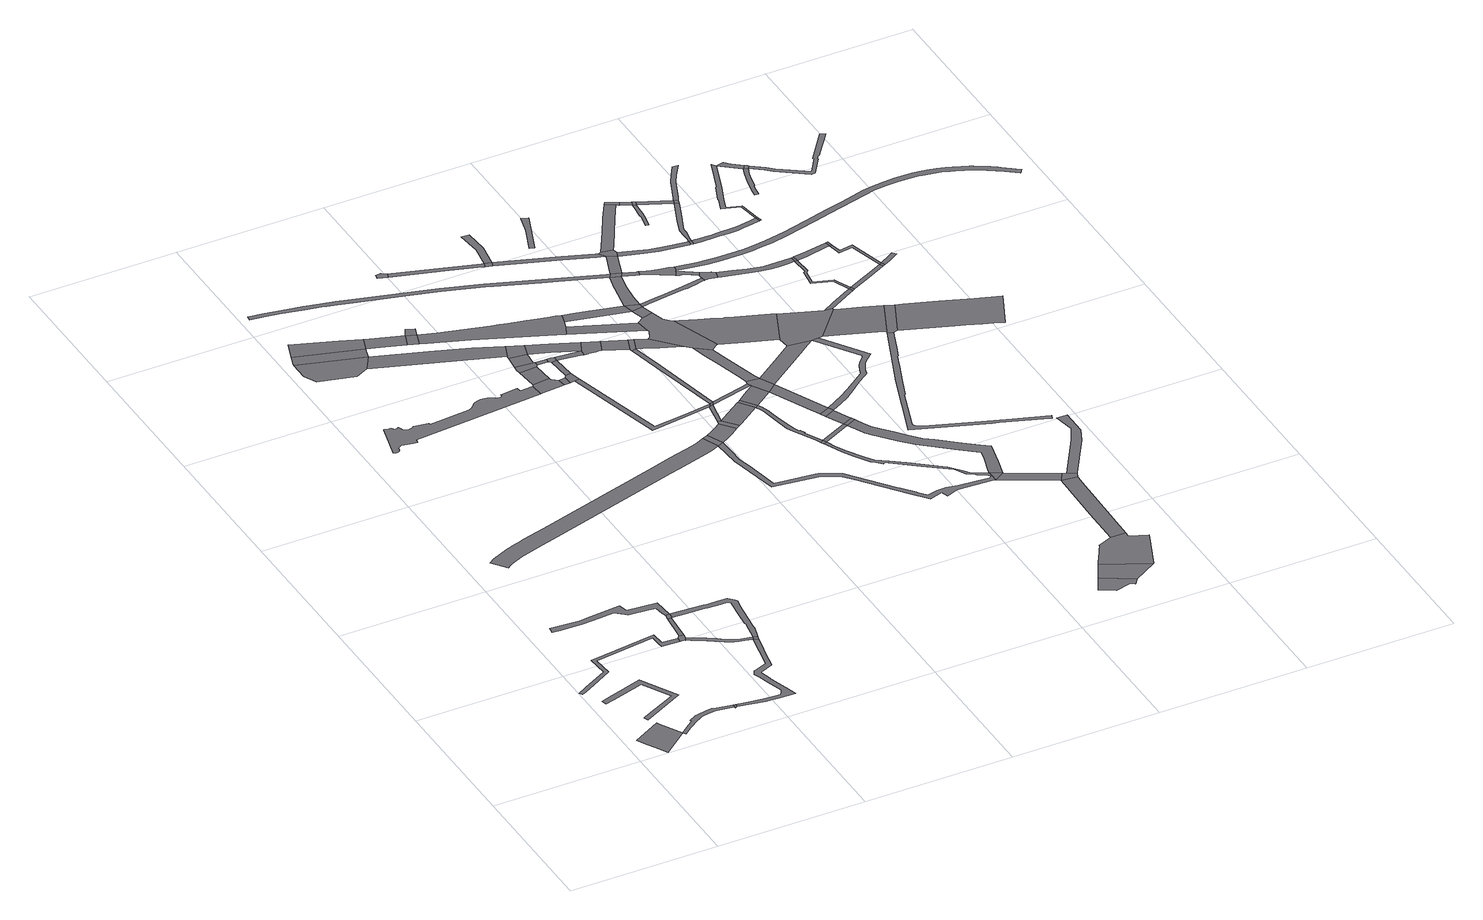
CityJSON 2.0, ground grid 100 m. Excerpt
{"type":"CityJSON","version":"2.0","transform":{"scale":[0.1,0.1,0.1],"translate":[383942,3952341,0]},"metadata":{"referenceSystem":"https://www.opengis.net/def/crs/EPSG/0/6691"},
"CityObjects":{
"road1":{"type":"Road","attributes":{"name":"都道25号","class":"1040","function":"3","usage":"2","RoadStructureAttribute.sectionType":"1"},"geometry":[{"type":"MultiSurface","lod":"1","boundaries":[[[0,1,2,3,4,5,6]]]}]},
"road2":{"type":"Road","attributes":{"class":"1040","RoadStructureAttribute.sectionType":"1"},"geometry":[{"type":"MultiSurface","lod":"1","boundaries":[[[7,8,9,10,11,12,13,14,15,16,17]]]}]},
"road3":{"type":"Road","attributes":{"class":"1040","RoadStructureAttribute.sectionType":"1"},"geometry":[{"type":"MultiSurface","lod":"1","boundaries":[[[18,19,20,21,22,23,24,25,5,26,27,28,29,30,31,32,33,34,35,36,37,38,39,40]]]}]},
"road4":{"type":"Road","attributes":{"class":"1040","RoadStructureAttribute.sectionType":"1"},"geometry":[{"type":"MultiSurface","lod":"1","boundaries":[[[41,42,43,44,45,46,47,48,49,50,51,52,53,54,55,56]]]}]},
"road5":{"type":"Road","attributes":{"class":"1040","RoadStructureAttribute.sectionType":"4"},"geometry":[{"type":"MultiSurface","lod":"1","boundaries":[[[39,38,57,58,59]]]}]},
"road6":{"type":"Road","attributes":{"class":"1040","RoadStructureAttribute.sectionType":"1"},"geometry":[{"type":"MultiSurface","lod":"1","boundaries":[[[60,61,62,63,64,65,66,67,68,69,70,71,72,73,74,75,76,77,78,79,80,81,82]]]}]},
"road7":{"type":"Road","attributes":{"class":"1040","RoadStructureAttribute.sectionType":"4"},"geometry":[{"type":"MultiSurface","lod":"1","boundaries":[[[83,55,54,84,85,86]]]}]},
"road8":{"type":"Road","attributes":{"class":"1040","RoadStructureAttribute.sectionType":"1"},"geometry":[{"type":"MultiSurface","lod":"1","boundaries":[[[87,88,89,90,91,92,93,94,95,96,97,98,99,59,58,100,101,102,103,104,105,106,107,108,109,110,111,112,113,114,115,116,117,118]]]}]},
"road9":{"type":"Road","attributes":{"class":"1040","RoadStructureAttribute.sectionType":"1"},"geometry":[{"type":"MultiSurface","lod":"1","boundaries":[[[119,83,86,120,121]]]}]},
"road10":{"type":"Road","attributes":{"class":"1040","RoadStructureAttribute.sectionType":"4"},"geometry":[{"type":"MultiSurface","lod":"1","boundaries":[[[79,78,119,121,122,123]]]}]},
"road11":{"type":"Road","attributes":{"class":"1040","RoadStructureAttribute.sectionType":"1"},"geometry":[{"type":"MultiSurface","lod":"1","boundaries":[[[85,84,124,125,126,127,128,129,130,131,132,133,134,87,135,136,137,138,139,140,141,142,143,144,145,146]]]}]},
"road12":{"type":"Road","attributes":{"class":"1040","RoadStructureAttribute.sectionType":"1"},"geometry":[{"type":"MultiSurface","lod":"1","boundaries":[[[79,123,147,148,149,150,151,152,153,154,155,156,157,158,159,160,161,162,163,164,165,166,167]]]}]},
"road13":{"type":"Road","attributes":{"class":"1040","RoadStructureAttribute.sectionType":"4"},"geometry":[{"type":"MultiSurface","lod":"1","boundaries":[[[135,87,118,168,158,157]]]}]},
"road14":{"type":"Road","attributes":{"name":"都道8号","class":"1040","function":"3","RoadStructureAttribute.sectionType":"4"},"geometry":[{"type":"MultiSurface","lod":"1","boundaries":[[[169,170,171,172,173,174]]]}]},
"road15":{"type":"Road","attributes":{"name":"都道8号","class":"1040","function":"3","usage":"1","RoadStructureAttribute.sectionType":"1"},"geometry":[{"type":"MultiSurface","lod":"1","boundaries":[[[175,176,177,169,174,178,179,180]]]}]},
"road16":{"type":"Road","attributes":{"name":"都道8号","class":"1040","function":"3","RoadStructureAttribute.sectionType":"4"},"geometry":[{"type":"MultiSurface","lod":"1","boundaries":[[[181,175,180,182,183]]]}]},
"road17":{"type":"Road","attributes":{"class":"1040","RoadStructureAttribute.sectionType":"1"},"geometry":[{"type":"MultiSurface","lod":"1","boundaries":[[[184,185,186,187,188,189,190,191,192,193,194,195,196,197,198,199,200,201,202,203,204,205,206,207,208,209]]]}]},
"road18":{"type":"Road","attributes":{"class":"1040","RoadStructureAttribute.sectionType":"1"},"geometry":[{"type":"MultiSurface","lod":"1","boundaries":[[[210,211,212,213,214,215,216,217,218,219,220,221,222,223,224,225,226,227,228,229,230,231,232,233,234,235,236,237,238,239,240,241,242,243,244,245,246,247,248,249,250,251,252,253,254,255,256,257,258,259,260,261,262,263,264,265,266,267,268,269,270,271,272,273,274,275]]]}]},
"road19":{"type":"Road","attributes":{"name":"都道8号","class":"1040","function":"3","RoadStructureAttribute.sectionType":"1"},"geometry":[{"type":"MultiSurface","lod":"1","boundaries":[[[182,180,276,277,278,279,280]]]}]},
"road20":{"type":"Road","attributes":{"name":"都道8号","class":"1040","function":"3","RoadStructureAttribute.sectionType":"1"},"geometry":[{"type":"MultiSurface","lod":"1","boundaries":[[[174,173,281,282,283,284]]]}]},
"road21":{"type":"Road","attributes":{"name":"都道8号","class":"1040","function":"3","RoadStructureAttribute.sectionType":"4"},"geometry":[{"type":"MultiSurface","lod":"1","boundaries":[[[278,277,285,286]]]}]},
"road22":{"type":"Road","attributes":{"class":"1040","RoadStructureAttribute.sectionType":"1"},"geometry":[{"type":"MultiSurface","lod":"1","boundaries":[[[287,288,278,286,289,290]]]}]},
"road23":{"type":"Road","attributes":{"class":"1040","RoadStructureAttribute.sectionType":"4"},"geometry":[{"type":"MultiSurface","lod":"1","boundaries":[[[291,292,293,294,295,296,297,274,273,298,299,300,301,302]]]}]},
"road24":{"type":"Road","attributes":{"class":"1040","RoadStructureAttribute.sectionType":"1"},"geometry":[{"type":"MultiSurface","lod":"1","boundaries":[[[303,304,292,291]]]}]},
"road25":{"type":"Road","attributes":{"class":"1040","RoadStructureAttribute.sectionType":"4"},"geometry":[{"type":"MultiSurface","lod":"1","boundaries":[[[305,306,304,303,307,308,309]]]}]},
"road26":{"type":"Road","attributes":{"class":"1040","RoadStructureAttribute.sectionType":"1"},"geometry":[{"type":"MultiSurface","lod":"1","boundaries":[[[310,305,309,311]]]}]},
"road27":{"type":"Road","attributes":{"class":"1040","RoadStructureAttribute.sectionType":"4"},"geometry":[{"type":"MultiSurface","lod":"1","boundaries":[[[312,313,314,315,316]]]}]},
"road28":{"type":"Road","attributes":{"class":"1040","RoadStructureAttribute.sectionType":"1"},"geometry":[{"type":"MultiSurface","lod":"1","boundaries":[[[317,301,300,318]]]}]},
"road29":{"type":"Road","attributes":{"name":"都道8号","class":"1040","function":"3","RoadStructureAttribute.sectionType":"4"},"geometry":[{"type":"MultiSurface","lod":"1","boundaries":[[[282,281,319,310,311,320]]]}]},
"road30":{"type":"Road","attributes":{"class":"1040","RoadStructureAttribute.sectionType":"1"},"geometry":[{"type":"MultiSurface","lod":"1","boundaries":[[[321,322,323,324,325,326,327,328,329,330,331,332,333,334,335,336,337,338,339,340,341,342,343,344,345,346,347,348,349]]]}]},
"road31":{"type":"Road","attributes":{"class":"1040","RoadStructureAttribute.sectionType":"1"},"geometry":[{"type":"MultiSurface","lod":"1","boundaries":[[[350,351,308,307,352,353,354,355]]]}]},
"road32":{"type":"Road","attributes":{"name":"都道8号","class":"1040","function":"3","RoadStructureAttribute.sectionType":"1"},"geometry":[{"type":"MultiSurface","lod":"1","boundaries":[[[286,285,356,357,358,359,360,361,362,363,364,365,366,367,368,369,370,371,372]]]}]},
"road33":{"type":"Road","attributes":{"class":"1040","RoadStructureAttribute.sectionType":"4"},"geometry":[{"type":"MultiSurface","lod":"1","boundaries":[[[373,374,317,318,375,376]]]}]},
"road34":{"type":"Road","attributes":{"class":"1040","RoadStructureAttribute.sectionType":"1"},"geometry":[{"type":"MultiSurface","lod":"1","boundaries":[[[377,378,374,373]]]}]},
"road35":{"type":"Road","attributes":{"class":"1040","RoadStructureAttribute.sectionType":"4"},"geometry":[{"type":"MultiSurface","lod":"1","boundaries":[[[355,354,378,377,379,380]]]}]},
"road36":{"type":"Road","attributes":{"name":"都道8号","class":"1040","function":"3","RoadStructureAttribute.sectionType":"1"},"geometry":[{"type":"MultiSurface","lod":"1","boundaries":[[[320,311,381,382,383,384]]]}]},
"road37":{"type":"Road","attributes":{"class":"1040","RoadStructureAttribute.sectionType":"4"},"geometry":[{"type":"MultiSurface","lod":"1","boundaries":[[[385,184,209,386]]]}]},
"road38":{"type":"Road","attributes":{"class":"1040","RoadStructureAttribute.sectionType":"1"},"geometry":[{"type":"MultiSurface","lod":"1","boundaries":[[[379,377,387,388,382]]]}]},
"road39":{"type":"Road","attributes":{"class":"1040","RoadStructureAttribute.sectionType":"1"},"geometry":[{"type":"MultiSurface","lod":"1","boundaries":[[[376,375,389,390,391,392,393,394,395]]]}]},
"road40":{"type":"Road","attributes":{"class":"1040","RoadStructureAttribute.sectionType":"1"},"geometry":[{"type":"MultiSurface","lod":"1","boundaries":[[[316,315,396,397,398,399,400,401]]]}]},
"road41":{"type":"Road","attributes":{"class":"1040","RoadStructureAttribute.sectionType":"1"},"geometry":[{"type":"MultiSurface","lod":"1","boundaries":[[[402,403,404,405,385,386,406,407,408,409]]]}]},
"road42":{"type":"Road","attributes":{"name":"都道8号","class":"1040","function":"3","RoadStructureAttribute.sectionType":"4"},"geometry":[{"type":"MultiSurface","lod":"1","boundaries":[[[383,382,388,410,411,412,413,414,415,416]]]}]},
"road43":{"type":"Road","attributes":{"class":"1040","RoadStructureAttribute.sectionType":"4"},"geometry":[{"type":"MultiSurface","lod":"1","boundaries":[[[417,402,409,418,419]]]}]},
"road44":{"type":"Road","attributes":{"class":"1040","RoadStructureAttribute.sectionType":"1"},"geometry":[{"type":"MultiSurface","lod":"1","boundaries":[[[420,390,417,419]]]}]},
"road45":{"type":"Road","attributes":{"class":"1040","RoadStructureAttribute.sectionType":"4"},"geometry":[{"type":"MultiSurface","lod":"1","boundaries":[[[421,391,390,420]]]}]},
"road46":{"type":"Road","attributes":{"name":"都道8号","class":"1040","function":"3","RoadStructureAttribute.sectionType":"1"},"geometry":[{"type":"MultiSurface","lod":"1","boundaries":[[[416,415,422,423]]]}]},
"road47":{"type":"Road","attributes":{"class":"1040","RoadStructureAttribute.sectionType":"1"},"geometry":[{"type":"MultiSurface","lod":"1","boundaries":[[[424,425,426,427,391,421,428]]]}]},
"road48":{"type":"Road","attributes":{"class":"1040","RoadStructureAttribute.sectionType":"1"},"geometry":[{"type":"MultiSurface","lod":"1","boundaries":[[[429,430,419,418,431,432]]]}]},
"road49":{"type":"Road","attributes":{"class":"1040","RoadStructureAttribute.sectionType":"4"},"geometry":[{"type":"MultiSurface","lod":"1","boundaries":[[[399,398,433,434]]]}]},
"road50":{"type":"Road","attributes":{"name":"都道8号","class":"1040","function":"3","RoadStructureAttribute.sectionType":"1"},"geometry":[{"type":"MultiSurface","lod":"1","boundaries":[[[360,359,435,436]]]}]},
"road51":{"type":"Road","attributes":{"name":"都道8号","class":"1040","function":"3","RoadStructureAttribute.sectionType":"4"},"geometry":[{"type":"MultiSurface","lod":"1","boundaries":[[[423,422,425,424,437]]]}]},
"road52":{"type":"Road","attributes":{"class":"1040","RoadStructureAttribute.sectionType":"1"},"geometry":[{"type":"MultiSurface","lod":"1","boundaries":[[[438,439,399,434,440,441]]]}]},
"road53":{"type":"Road","attributes":{"class":"1040","RoadStructureAttribute.sectionType":"1"},"geometry":[{"type":"MultiSurface","lod":"1","boundaries":[[[442,443,421,420,444,445]]]}]},
"road54":{"type":"Road","attributes":{"class":"1040","RoadStructureAttribute.sectionType":"4"},"geometry":[{"type":"MultiSurface","lod":"1","boundaries":[[[446,447,429,432,448]]]}]},
"road55":{"type":"Road","attributes":{"class":"1040","RoadStructureAttribute.sectionType":"1"},"geometry":[{"type":"MultiSurface","lod":"1","boundaries":[[[362,361,449,450,451,452,453]]]}]},
"road56":{"type":"Road","attributes":{"class":"1040","RoadStructureAttribute.sectionType":"1"},"geometry":[{"type":"MultiSurface","lod":"1","boundaries":[[[448,432,454,455,456,457,458,459,460,461,462,463,464,465,466,467,468,469,470,471,472,473]]]}]},
"road57":{"type":"Road","attributes":{"class":"1040","RoadStructureAttribute.sectionType":"1"},"geometry":[{"type":"MultiSurface","lod":"1","boundaries":[[[474,475,476,477,478,479,480,481,482,483,484,386,209,485,486,487,488,489,490,491,492,493,494,495,496,497,498,499,500,501,502,503,504,505,506]]]}]},
"road58":{"type":"Road","attributes":{"name":"都道8号","class":"1040","function":"3","RoadStructureAttribute.sectionType":"1"},"geometry":[{"type":"MultiSurface","lod":"1","boundaries":[[[437,424,507,508,509,510]]]}]},
"road59":{"type":"Road","attributes":{"class":"1040","RoadStructureAttribute.sectionType":"4"},"geometry":[{"type":"MultiSurface","lod":"1","boundaries":[[[462,461,511,512]]]}]},
"road60":{"type":"Road","attributes":{"class":"1040","RoadStructureAttribute.sectionType":"1"},"geometry":[{"type":"MultiSurface","lod":"1","boundaries":[[[513,514,515,446,448,516]]]}]},
"road61":{"type":"Road","attributes":{"class":"1040","RoadStructureAttribute.sectionType":"1"},"geometry":[{"type":"MultiSurface","lod":"1","boundaries":[[[517,462,512,518]]]}]},
"road62":{"type":"Road","attributes":{"class":"1040","RoadStructureAttribute.sectionType":"1"},"geometry":[{"type":"MultiSurface","lod":"1","boundaries":[[[434,433,519,520,521,522,523,524,525,526,527,528]]]}]},
"road63":{"type":"Road","attributes":{"class":"1040","RoadStructureAttribute.sectionType":"4"},"geometry":[{"type":"MultiSurface","lod":"1","boundaries":[[[529,442,445,513,516,530,531]]]}]},
"road64":{"type":"Road","attributes":{"class":"1040","RoadStructureAttribute.sectionType":"1"},"geometry":[{"type":"MultiSurface","lod":"1","boundaries":[[[532,533,534,535,529,531,536,537,538]]]}]},
"road65":{"type":"Road","attributes":{"name":"都道8号","class":"1040","function":"3","usage":"1","RoadStructureAttribute.sectionType":"4"},"geometry":[{"type":"MultiSurface","lod":"1","boundaries":[[[539,540,436,435,541,542,543,544,510,509,532,538,545,546,547,548,549]]]}]},
"road66":{"type":"Road","attributes":{"class":"1040","RoadStructureAttribute.sectionType":"1"},"geometry":[{"type":"MultiSurface","lod":"1","boundaries":[[[550,449,540,539]]]}]},
"road67":{"type":"Road","attributes":{"class":"1040","RoadStructureAttribute.sectionType":"4"},"geometry":[{"type":"MultiSurface","lod":"1","boundaries":[[[450,449,550,551]]]}]},
"road68":{"type":"Road","attributes":{"class":"1040","RoadStructureAttribute.sectionType":"1"},"geometry":[{"type":"MultiSurface","lod":"1","boundaries":[[[530,516,552,553,554,555,556]]]}]},
"road69":{"type":"Road","attributes":{"class":"1040","RoadStructureAttribute.sectionType":"4"},"geometry":[{"type":"MultiSurface","lod":"1","boundaries":[[[557,558,559,560,561,562,563]]]}]},
"road70":{"type":"Road","attributes":{"class":"1040","RoadStructureAttribute.sectionType":"4"},"geometry":[{"type":"MultiSurface","lod":"1","boundaries":[[[555,554,564,565,566]]]}]},
"road71":{"type":"Road","attributes":{"class":"1040","RoadStructureAttribute.sectionType":"1"},"geometry":[{"type":"MultiSurface","lod":"1","boundaries":[[[512,511,567,568,569,570,571,572,573,574,575,576,577,578,579,499,580,581,582,583,584,585,586,587,588,589,590,591]]]}]},
"road72":{"type":"Road","attributes":{"class":"1040","RoadStructureAttribute.sectionType":"1"},"geometry":[{"type":"MultiSurface","lod":"1","boundaries":[[[339,592,593,450,551,594,595,596]]]}]},
"road73":{"type":"Road","attributes":{"class":"1040","RoadStructureAttribute.sectionType":"1"},"geometry":[{"type":"MultiSurface","lod":"1","boundaries":[[[565,564,597,517,598,599]]]}]},
"road74":{"type":"Road","attributes":{"class":"1040","RoadStructureAttribute.sectionType":"4"},"geometry":[{"type":"MultiSurface","lod":"1","boundaries":[[[598,517,518,600]]]}]},
"road75":{"type":"Road","attributes":{"class":"1040","RoadStructureAttribute.sectionType":"1"},"geometry":[{"type":"MultiSurface","lod":"1","boundaries":[[[601,602,603,604,605]]]}]},
"road76":{"type":"Road","attributes":{"class":"1040","RoadStructureAttribute.sectionType":"4"},"geometry":[{"type":"MultiSurface","lod":"1","boundaries":[[[340,339,596,606]]]}]},
"road77":{"type":"Road","attributes":{"class":"1040","RoadStructureAttribute.sectionType":"1"},"geometry":[{"type":"MultiSurface","lod":"1","boundaries":[[[607,608,609,557,563,610]]]}]},
"road78":{"type":"Road","attributes":{"class":"1040","RoadStructureAttribute.sectionType":"3"},"geometry":[{"type":"MultiSurface","lod":"1","boundaries":[[[524,340,606,611]]]}]},
"road79":{"type":"Road","attributes":{"class":"1040","RoadStructureAttribute.sectionType":"1"},"geometry":[{"type":"MultiSurface","lod":"1","boundaries":[[[606,596,612,613,614,615,616]]]}]},
"road80":{"type":"Road","attributes":{"class":"1040","RoadStructureAttribute.sectionType":"1"},"geometry":[{"type":"MultiSurface","lod":"1","boundaries":[[[600,518,617,618,619,620,621,622,623,624,625,580,626,627,628,629,630,631,632,633,634,635,636,637,638]]]}]},
"road81":{"type":"Road","attributes":{"class":"1040","RoadStructureAttribute.sectionType":"1"},"geometry":[{"type":"MultiSurface","lod":"1","boundaries":[[[639,640,531,530,641,642,643]]]}]},
"road82":{"type":"Road","attributes":{"class":"1040","RoadStructureAttribute.sectionType":"1"},"geometry":[{"type":"MultiSurface","lod":"1","boundaries":[[[644,645,646,647,551,550,648,649,650,651,652,653,654,655,656,657]]]}]},
"road83":{"type":"Road","attributes":{"class":"1040","RoadStructureAttribute.sectionType":"4"},"geometry":[{"type":"MultiSurface","lod":"1","boundaries":[[[658,525,524,611,659,660]]]}]},
"road84":{"type":"Road","attributes":{"name":"都道8号","class":"1040","function":"3","usage":"1","RoadStructureAttribute.sectionType":"1"},"geometry":[{"type":"MultiSurface","lod":"1","boundaries":[[[547,546,661,662,663,664,665,666,667,668,669,670,671,672]]]}]},
"road85":{"type":"Road","attributes":{"class":"1040","RoadStructureAttribute.sectionType":"4"},"geometry":[{"type":"MultiSurface","lod":"1","boundaries":[[[673,674,675,676,677,678,679,680,681,682,683,684,607,610,685]]]}]},
"road86":{"type":"Road","attributes":{"class":"1040","RoadStructureAttribute.sectionType":"4"},"geometry":[{"type":"MultiSurface","lod":"1","boundaries":[[[580,499,498,626]]]}]},
"road87":{"type":"Road","attributes":{"class":"1040","RoadStructureAttribute.sectionType":"4"},"geometry":[{"type":"MultiSurface","lod":"1","boundaries":[[[615,614,686,687,688,689,690,691,692,693,694]]]}]},
"road88":{"type":"Road","attributes":{"class":"1040","RoadStructureAttribute.sectionType":"1"},"geometry":[{"type":"MultiSurface","lod":"1","boundaries":[[[695,643,696,697,698,699,700,701,702,703,704,705,555,566,706,707,708,709,710,711,712,713,714,715,716]]]}]},
"road89":{"type":"Road","attributes":{"class":"1040","RoadStructureAttribute.sectionType":"1"},"geometry":[{"type":"MultiSurface","lod":"1","boundaries":[[[626,498,717,718,719,720]]]}]},
"road90":{"type":"Road","attributes":{"class":"1040","RoadStructureAttribute.sectionType":"1"},"geometry":[{"type":"MultiSurface","lod":"1","boundaries":[[[721,722,723,658,660,724,725,726]]]}]},
"road91":{"type":"Road","attributes":{"class":"1040","RoadStructureAttribute.sectionType":"1"},"geometry":[{"type":"MultiSurface","lod":"1","boundaries":[[[688,687,727,728,729,730,731,732]]]}]},
"road92":{"type":"Road","attributes":{"class":"1040","RoadStructureAttribute.sectionType":"1"},"geometry":[{"type":"MultiSurface","lod":"1","boundaries":[[[659,611,733,734,735,736,737,738,739,740,741,742,743]]]}]},
"road93":{"type":"Road","attributes":{"class":"1040","RoadStructureAttribute.sectionType":"1"},"geometry":[{"type":"MultiSurface","lod":"1","boundaries":[[[719,744,676,675,745,746,747]]]}]},
"road94":{"type":"Road","attributes":{"class":"1040","RoadStructureAttribute.sectionType":"4"},"geometry":[{"type":"MultiSurface","lod":"1","boundaries":[[[730,729,644,657,748,749,750,751,752,753,754]]]}]},
"road95":{"type":"Road","attributes":{"name":"都道8号","class":"1040","function":"3","usage":"1","RoadStructureAttribute.sectionType":"4"},"geometry":[{"type":"MultiSurface","lod":"1","boundaries":[[[663,662,639,643,695,755,756,757,758,759]]]}]},
"road96":{"type":"Road","attributes":{"class":"1040","RoadStructureAttribute.sectionType":"4"},"geometry":[{"type":"MultiSurface","lod":"1","boundaries":[[[720,719,747,760,761]]]}]},
"road97":{"type":"Road","attributes":{"class":"1040","RoadStructureAttribute.sectionType":"4"},"geometry":[{"type":"MultiSurface","lod":"1","boundaries":[[[762,721,726,763,764]]]}]},
"road98":{"type":"Road","attributes":{"class":"1040","RoadStructureAttribute.sectionType":"1"},"geometry":[{"type":"MultiSurface","lod":"1","boundaries":[[[765,766,767,768,769,770,771,772,773,774,775,776,777]]]}]},
"road99":{"type":"Road","attributes":{"class":"1040","RoadStructureAttribute.sectionType":"4"},"geometry":[{"type":"MultiSurface","lod":"1","boundaries":[[[739,738,778,779]]]}]},
"road100":{"type":"Road","attributes":{"class":"1040","RoadStructureAttribute.sectionType":"1"},"geometry":[{"type":"MultiSurface","lod":"1","boundaries":[[[764,763,780,781]]]}]},
"road101":{"type":"Road","attributes":{"class":"1040","RoadStructureAttribute.sectionType":"4"},"geometry":[{"type":"MultiSurface","lod":"1","boundaries":[[[781,780,765,777,782]]]}]},
"road102":{"type":"Road","attributes":{"class":"1040","RoadStructureAttribute.sectionType":"1"},"geometry":[{"type":"MultiSurface","lod":"1","boundaries":[[[783,784,785,786,787,788,789,790,791,792,793,794,795,796,797,798,799,800,801,802,803,804,805,806]]]}]},
"road103":{"type":"Road","attributes":{"class":"1040","RoadStructureAttribute.sectionType":"1"},"geometry":[{"type":"MultiSurface","lod":"1","boundaries":[[[752,751,807,808,809,810,811,812,813,814,815,816,817,818,819]]]}]},
"road104":{"type":"Road","attributes":{"class":"1040","RoadStructureAttribute.sectionType":"1"},"geometry":[{"type":"MultiSurface","lod":"1","boundaries":[[[820,821,822,823,824,739,779,825,826,827,828,829,830]]]}]},
"road105":{"type":"Road","attributes":{"name":"都道8号","class":"1040","function":"3","usage":"1","RoadStructureAttribute.sectionType":"1"},"geometry":[{"type":"MultiSurface","lod":"1","boundaries":[[[756,755,831,832,833,834,835,836]]]}]},
"road106":{"type":"Road","attributes":{"class":"1040","RoadStructureAttribute.sectionType":"1"},"geometry":[{"type":"MultiSurface","lod":"1","boundaries":[[[782,777,820,837]]]}]},
"road107":{"type":"Road","attributes":{"class":"1040","RoadStructureAttribute.sectionType":"1"},"geometry":[{"type":"MultiSurface","lod":"1","boundaries":[[[838,839,840,761,760,841,842,843,844]]]}]},
"road108":{"type":"Road","attributes":{"class":"1040","RoadStructureAttribute.sectionType":"1"},"geometry":[{"type":"MultiSurface","lod":"1","boundaries":[[[845,846,847,758,757,848,849]]]}]},
"road109":{"type":"Road","attributes":{"class":"1040","RoadStructureAttribute.sectionType":"4"},"geometry":[{"type":"MultiSurface","lod":"1","boundaries":[[[837,820,830,850]]]}]},
"road110":{"type":"Road","attributes":{"class":"1040","RoadStructureAttribute.sectionType":"1"},"geometry":[{"type":"MultiSurface","lod":"1","boundaries":[[[851,852,853,854,855,856,857,858,859,779,778,860,861,862,863,864,865,866,867,868]]]}]},
"road111":{"type":"Road","attributes":{"name":"都道8号","class":"1040","function":"3","usage":"1","RoadStructureAttribute.sectionType":"4"},"geometry":[{"type":"MultiSurface","lod":"1","boundaries":[[[834,833,783,806,869,870]]]}]},
"road112":{"type":"Road","attributes":{"class":"1040","RoadStructureAttribute.sectionType":"1"},"geometry":[{"type":"MultiSurface","lod":"1","boundaries":[[[871,814,872,873,874,875,845,876,877,878,879,880,881]]]}]},
"road113":{"type":"Road","attributes":{"class":"1040","RoadStructureAttribute.sectionType":"4"},"geometry":[{"type":"MultiSurface","lod":"1","boundaries":[[[882,883,815,814,871]]]}]},
"road114":{"type":"Road","attributes":{"class":"1040","RoadStructureAttribute.sectionType":"4"},"geometry":[{"type":"MultiSurface","lod":"1","boundaries":[[[876,845,849,884]]]}]},
"road115":{"type":"Road","attributes":{"class":"1040","RoadStructureAttribute.sectionType":"1"},"geometry":[{"type":"MultiSurface","lod":"1","boundaries":[[[885,886,887,888,837,850,889,890,891,892,893]]]}]},
"road116":{"type":"Road","attributes":{"class":"1040","RoadStructureAttribute.sectionType":"1"},"geometry":[{"type":"MultiSurface","lod":"1","boundaries":[[[894,895,882,871,896,897,898]]]}]},
"road117":{"type":"Road","attributes":{"class":"1040","RoadStructureAttribute.sectionType":"4"},"geometry":[{"type":"MultiSurface","lod":"1","boundaries":[[[899,851,868,900]]]}]},
"road118":{"type":"Road","attributes":{"class":"1040","RoadStructureAttribute.sectionType":"1"},"geometry":[{"type":"MultiSurface","lod":"1","boundaries":[[[901,902,903,904,905,906,907,908,851,899,909,910,911,912,913]]]}]},
"road119":{"type":"Road","attributes":{"class":"1040","RoadStructureAttribute.sectionType":"1"},"geometry":[{"type":"MultiSurface","lod":"1","boundaries":[[[914,876,884,915,916,917]]]}]},
"road120":{"type":"Road","attributes":{"class":"1040","RoadStructureAttribute.sectionType":"4"},"geometry":[{"type":"MultiSurface","lod":"1","boundaries":[[[918,894,898,919]]]}]},
"road121":{"type":"Road","attributes":{"name":"都道8号","class":"1040","function":"3","usage":"1","RoadStructureAttribute.sectionType":"1"},"geometry":[{"type":"MultiSurface","lod":"1","boundaries":[[[870,869,920,921,922,923,924,925,926,927,928]]]}]},
"road122":{"type":"Road","attributes":{"class":"1040","RoadStructureAttribute.sectionType":"1"},"geometry":[{"type":"MultiSurface","lod":"1","boundaries":[[[919,898,929,930,931,914,932,933,934]]]}]},
"road123":{"type":"Road","attributes":{"class":"1040","RoadStructureAttribute.sectionType":"4"},"geometry":[{"type":"MultiSurface","lod":"1","boundaries":[[[932,914,917,935]]]}]},
"road124":{"type":"Road","attributes":{"class":"1040","RoadStructureAttribute.sectionType":"1"},"geometry":[{"type":"MultiSurface","lod":"1","boundaries":[[[936,937,938,939,940,941,942,943,944,945,946,947,948,949]]]}]},
"road125":{"type":"Road","attributes":{"class":"1040","RoadStructureAttribute.sectionType":"1"},"geometry":[{"type":"MultiSurface","lod":"1","boundaries":[[[950,913,936,951,952,953]]]}]},
"road126":{"type":"Road","attributes":{"class":"1040","RoadStructureAttribute.sectionType":"1"},"geometry":[{"type":"MultiSurface","lod":"1","boundaries":[[[954,955,932,935,956,957]]]}]},
"road127":{"type":"Road","attributes":{"class":"1040","RoadStructureAttribute.sectionType":"4"},"geometry":[{"type":"MultiSurface","lod":"1","boundaries":[[[951,936,949,958,959,960]]]}]},
"road128":{"type":"Road","attributes":{"class":"1040","RoadStructureAttribute.sectionType":"1"},"geometry":[{"type":"MultiSurface","lod":"1","boundaries":[[[961,962,963,964,965,966,967,968,969,970,971,972,973,974,975,976,977,978,979,980,981,690,689,982,983,984,985,986,987,988,989,990,991,992,993,994,995,996,997,998,999,1000,1001,1002,1003,1004,1005,1006,1007,1008,1009,1010,1011,1012,1013,1014,1015,1016,1017,1018,1019,1020,1021,1022,1023,1024,1025]]]}]},
"road129":{"type":"Road","attributes":{"class":"1040","RoadStructureAttribute.sectionType":"1"},"geometry":[{"type":"MultiSurface","lod":"1","boundaries":[[[1026,1027,1028,1029,1030,1031,1032,1033,958,949,1034,1035,1036,1037,1038,1039,1040,1041,1042,1043,1044]]]}]}
},
"vertices":[
[273,310,0],[83,203,0],[122,132,0],[162,63,0],[192,7,0],[365,144,0],[280,297,0],
[526,506,0],[390,753,0],[148,680,0],[89,662,0],[99,627,0],[157,644,0],[378,709,0],[485,518,0],[247,398,0],[230,389,0],[245,361,0],
[638,289,0],[593,282,0],[536,274,0],[519,270,0],[465,238,0],[469,230,0],[433,200,0],[411,182,0],[376,124,0],[391,135,0],[417,157,0],[426,165,0],[446,180,0],[490,207,0],[532,232,0],[548,239,0],[597,252,0],[643,255,0],[643,259,0],[720,248,0],[765,238,0],[769,262,0],[667,280,0],
[684,1131,0],[229,1069,0],[241,930,0],[69,834,0],[5,799,0],[17,777,0],[50,795,0],[82,813,0],[268,916,0],[255,1052,0],[665,1108,0],[670,1035,0],[673,1003,0],[795,997,0],[796,1032,0],[690,1037,0],
[768,229,0],[782,234,0],[786,259,0],
[644,1496,0],[498,1481,0],[411,1472,0],[359,1469,0],[294,1471,0],[228,1476,0],[162,1482,0],[158,1439,0],[213,1434,0],[328,1429,0],[362,1427,0],[484,1438,0],[579,1447,0],[631,1399,0],[648,1387,0],[779,1374,0],[827,1370,0],[836,1305,0],[843,1276,0],[871,1283,0],[860,1417,0],[657,1435,0],[644,1491,0],
[816,1048,0],[828,995,0],[841,1021,0],[843,1045,0],
[1193,810,0],[1143,553,0],[1053,519,0],[1046,517,0],[1030,486,0],[1042,446,0],[1063,370,0],[1096,266,0],[1086,243,0],[1072,226,0],[1038,228,0],[958,231,0],[849,248,0],[871,218,0],[961,204,0],[993,200,0],[996,200,0],[1037,195,0],[1156,192,0],[1132,276,0],[1095,397,0],[1092,408,0],[1074,476,0],[1074,481,0],[1077,486,0],[1080,488,0],[1126,506,0],[1169,523,0],[1177,583,0],[1178,589,0],[1200,687,0],[1226,801,0],
[838,1240,0],[843,1046,0],[859,1237,0],
[864,1241,0],[868,1241,0],
[829,992,0],[847,984,0],[858,977,0],[918,941,0],[942,926,0],[981,901,0],[1029,869,0],[1060,850,0],[1080,839,0],[1107,832,0],[1142,823,0],[1201,835,0],[1131,851,0],[1096,861,0],[1085,866,0],[1074,871,0],[1064,877,0],[1047,888,0],[1023,905,0],[1003,921,0],[977,938,0],[949,955,0],[869,1001,0],
[969,1236,0],[1085,1230,0],[1104,1229,0],[1190,1226,0],[1234,1225,0],[1251,1214,0],[1236,1073,0],[1225,980,0],[1231,980,0],[1221,920,0],[1206,833,0],[1232,826,0],[1256,914,0],[1258,932,0],[1286,1161,0],[1298,1211,0],[1286,1228,0],[1254,1261,0],[1192,1263,0],[1105,1266,0],[1095,1267,0],
[1228,811,0],
[75,4626,0],[76,4495,0],[119,4409,0],[361,4346,0],[446,4390,0],[514,4498,0],
[101,4710,0],[92,4680,0],[83,4652,0],[522,4526,0],[530,4552,0],[539,4579,0],
[146,4832,0],[573,4673,0],[436,4727,0],
[1898,2808,0],[1848,2786,0],[1807,2771,0],[1628,2719,0],[1496,2679,0],[616,2422,0],[460,2379,0],[415,2364,0],[391,2356,0],[316,2332,0],[202,2280,0],[163,2253,0],[238,2153,0],[260,2174,0],[261,2175,0],[277,2182,0],[360,2220,0],[495,2264,0],[649,2307,0],[1531,2564,0],[1551,2571,0],[1634,2596,0],[1662,2604,0],[1844,2657,0],[1893,2674,0],[1947,2698,0],
[1154,3787,0],[1037,3777,0],[1038,3765,0],[1036,3760,0],[1033,3757,0],[1029,3756,0],[1008,3753,0],[1004,3754,0],[999,3755,0],[989,3762,0],[977,3771,0],[964,3779,0],[950,3784,0],[935,3788,0],[920,3790,0],[905,3790,0],[890,3787,0],[876,3783,0],[862,3776,0],[849,3768,0],[838,3758,0],[828,3747,0],[816,3735,0],[795,3725,0],[516,3700,0],[515,3707,0],[513,3712,0],[419,3729,0],[416,3727,0],[408,3721,0],[394,3715,0],[381,3713,0],[368,3714,0],[359,3717,0],[350,3724,0],[344,3733,0],[339,3745,0],[336,3756,0],[330,3761,0],[323,3757,0],[314,3754,0],[304,3753,0],[302,3756,0],[298,3763,0],[292,3769,0],[284,3773,0],[276,3775,0],[247,3780,0],[243,3781,0],[182,3539,0],[189,3534,0],[197,3532,0],[206,3532,0],[214,3534,0],[221,3539,0],[227,3545,0],[230,3553,0],[232,3561,0],[230,3570,0],[261,3588,0],[335,3573,0],[361,3567,0],[367,3597,0],[1252,3675,0],[1245,3765,0],[1157,3757,0],
[653,4540,0],[780,4497,0],[814,4589,0],[791,4597,0],[610,4658,0],
[1256,4116,0],[1295,4212,0],[1111,4287,0],[864,4378,0],
[847,4475,0],[880,4566,0],
[845,4650,0],[834,4629,0],[894,4605,0],[901,4627,0],
[1375,3794,0],[1256,3779,0],[1256,3775,0],[1255,3772,0],[1253,3769,0],[1250,3767,0],[1247,3766,0],[1267,3677,0],[1403,3689,0],[1420,3690,0],[1415,3750,0],[1376,3781,0],
[1361,3934,0],[1241,3925,0],
[1241,3989,0],[1238,3959,0],[1374,3949,0],[1374,3979,0],[1361,3979,0],
[1253,4091,0],[1373,4076,0],
[984,5234,0],[950,5231,0],[941,5197,0],[1007,5176,0],[1017,5211,0],
[1460,3754,0],[1465,3694,0],
[1254,4095,0],[1402,4168,0],
[67,5204,0],[62,5169,0],[168,5155,0],[249,5141,0],[307,5131,0],[405,5111,0],[508,5088,0],[525,5084,0],[540,5081,0],[602,5066,0],[698,5039,0],[1032,4948,0],[1218,4897,0],[1390,4842,0],[1475,4815,0],[1524,4797,0],[1798,4698,0],[1891,4664,0],[2186,4557,0],[2206,4587,0],[2185,4594,0],[1486,4848,0],[1228,4930,0],[708,5072,0],[611,5100,0],[516,5122,0],[412,5145,0],[314,5165,0],[173,5190,0],
[1426,3978,0],[1377,3979,0],[1376,3949,0],[1426,3949,0],[1449,3948,0],[1450,3978,0],
[894,4458,0],[1144,4367,0],[1575,4195,0],[1677,4152,0],[1711,4225,0],[1728,4275,0],[1746,4342,0],[1709,4351,0],[1681,4357,0],[1622,4371,0],[1581,4381,0],[1536,4391,0],[1422,4417,0],[1397,4423,0],[1371,4429,0],[1318,4441,0],[996,4526,0],
[1511,3780,0],[1477,3774,0],[1497,3697,0],[1531,3705,0],
[1499,3936,0],[1464,3935,0],
[1502,3975,0],[1480,3978,0],
[1506,4029,0],[1678,3957,0],[1715,4039,0],[1540,4112,0],
[1939,2826,0],[1988,2717,0],
[1650,3916,0],[1674,3914,0],
[1672,3023,0],[2086,3080,0],[2108,3108,0],[1904,3080,0],[1701,3052,0],[1586,3492,0],[1579,3521,0],
[1337,5076,0],[1559,5008,0],[1572,5003,0],[1584,5037,0],[1570,5042,0],[1348,5110,0],
[2056,2899,0],[2010,2867,0],[1974,2844,0],[1942,2827,0],[1994,2719,0],[2034,2740,0],[2077,2767,0],[2129,2804,0],
[1701,3911,0],[1701,3914,0],[1704,3914,0],[1752,3908,0],[1770,3907,0],[1790,3905,0],[1824,3994,0],
[2060,2924,0],[2158,2824,0],[2084,2920,0],
[2114,3090,0],
[2131,3120,0],
[1943,3838,0],[1978,3930,0],
[1977,3824,0],[1948,3817,0],[1998,3596,0],[2048,3374,0],[2013,3661,0],
[2260,3042,0],[2110,2938,0],[2179,2840,0],[2331,2946,0],
[1617,4988,0],[1629,5023,0],
[2128,3965,0],[2117,4056,0],
[2012,3916,0],
[1592,5345,0],[1608,5183,0],[1655,5184,0],[1643,5342,0],
[2399,3188,0],[2341,3175,0],[2341,3149,0],[2412,3166,0],
[2280,3057,0],[2267,3047,0],[2352,2959,0],
[2140,4180,0],[2125,4255,0],[1917,4303,0],[1914,4303,0],[1815,4326,0],
[2335,2937,0],[2338,2930,0],[2354,2896,0],[2375,2777,0],[2397,2668,0],[2419,2620,0],[2492,2478,0],[2508,2445,0],[2529,2454,0],[2467,2577,0],[2474,2581,0],[2457,2613,0],[2450,2610,0],[2432,2652,0],[2431,2661,0],[2420,2703,0],[2398,2800,0],[2388,2851,0],[2386,2880,0],[2366,2935,0],
[2774,1717,0],[2706,1800,0],[2694,1815,0],[2577,1964,0],[2475,2092,0],[2348,2161,0],[2329,2165,0],[2061,2196,0],[2011,2430,0],[1993,2514,0],[1991,2610,0],[1958,2507,0],[2031,2167,0],[2329,2130,0],[2344,2127,0],[2459,2064,0],[2505,2005,0],[2734,1717,0],[2820,1613,0],[2910,1640,0],[2925,1595,0],[2997,1619,0],[3013,1624,0],[3236,1610,0],[3257,1608,0],[3258,1658,0],[3236,1644,0],[3150,1649,0],[3033,1661,0],[2958,1676,0],[2894,1673,0],[2827,1659,0],[2786,1702,0],
[2058,3790,0],[2111,3767,0],[2244,3713,0],[2092,3882,0],
[2520,2420,0],[2540,2429,0],
[2413,3157,0],[2363,3122,0],[2340,3103,0],[2478,3052,0],
[2720,2548,0],[2731,2525,0],
[1752,4944,0],[2019,4850,0],[2213,4780,0],[2227,4775,0],[2237,4771,0],[2267,4759,0],[2240,4808,0],[2225,4813,0],[2031,4884,0],[1763,4978,0],
[2408,3215,0],[2542,3108,0],[2492,3203,0],
[2284,3672,0],[2314,3560,0],[2344,3446,0],[2389,3288,0],[2481,3242,0],[2414,3484,0],[2383,3600,0],
[2239,4112,0],[2165,4091,0],[2132,3954,0],[2132,3947,0],[2106,3891,0],[2102,3886,0],[2429,3638,0],[2436,3637,0],[2315,3975,0],[2302,3984,0],[2263,4026,0],
[2216,4192,0],
[2214,4225,0],
[2550,2906,0],[2612,2769,0],[2642,2706,0],[2715,2742,0],[2641,2896,0],
[3327,413,0],[3322,403,0],[3268,302,0],[3366,249,0],[3472,277,0],[3498,256,0],[3531,295,0],
[2660,2670,0],[2730,2705,0],[2735,2707,0],
[2528,2402,0],[2575,2295,0],[2619,2218,0],[2680,2121,0],[2707,2102,0],[2739,2069,0],[2749,2081,0],[2931,1939,0],[3088,1817,0],[3128,1744,0],[3176,1713,0],[3183,1705,0],[3243,1667,0],[3256,1688,0],[3217,1711,0],[3151,1749,0],[3131,1780,0],[3062,1860,0],[3019,1900,0],[2866,2018,0],[2781,2084,0],[2708,2129,0],[2671,2188,0],[2604,2290,0],[2568,2366,0],
[2158,4445,0],[2158,4441,0],[2215,4309,0],[2230,4436,0],[2252,4533,0],
[2696,2597,0],[2788,2582,0],[2779,2600,0],
[2800,2558,0],
[1997,5350,0],[1965,5227,0],[1898,5052,0],[1931,5040,0],[2043,5331,0],
[2270,4564,0],
[3394,540,0],[3380,513,0],[3367,487,0],[3695,393,0],
[2331,4735,0],
[2292,4519,0],[2332,4505,0],[2357,4498,0],[2366,4530,0],[2357,4533,0],
[2774,2438,0],[2789,2406,0],[2819,2369,0],[2927,2243,0],[3003,2157,0],[3208,1984,0],[3313,1901,0],[3301,1840,0],[3263,1711,0],[3328,1652,0],[3361,1768,0],[3398,1932,0],[3343,1974,0],[3257,2045,0],[3125,2152,0],[3069,2196,0],[3003,2272,0],[2952,2333,0],[2888,2409,0],[2852,2450,0],[2849,2456,0],[2828,2500,0],
[2799,3429,0],[2658,3326,0],[2859,3340,0],[2874,3351,0],[2956,3410,0],
[2673,4294,0],[2529,4269,0],[2373,4245,0],[2354,4242,0],[2298,4207,0],[2301,4207,0],[2353,4214,0],[2457,4230,0],[2519,4238,0],[2547,4240,0],[2584,4245,0],[2597,4248,0],[2663,4264,0],[2676,4265,0],
[2259,4812,0],[2344,4768,0],[2337,4800,0],
[2586,3581,0],[2788,3509,0],[2894,3756,0],[2868,3766,0],[2795,3792,0],[2659,3842,0],[2605,3863,0],[2596,3866,0],[2522,3895,0],[2454,3922,0],[2350,3963,0],[2322,3973,0],
[3752,695,0],[3692,721,0],[3693,754,0],[3590,753,0],[3491,710,0],[3490,707,0],[3470,670,0],[3453,640,0],[3437,613,0],[3431,604,0],[3428,600,0],[3406,564,0],[3808,671,0],
[2385,4485,0],[2546,4393,0],[2569,4431,0],[2571,4434,0],[2580,4475,0],[2547,4482,0],[2501,4492,0],[2443,4506,0],[2385,4522,0],
[3004,3411,0],[2970,3390,0],[3147,3132,0],[3145,3113,0],[3102,3072,0],[3084,3039,0],[3069,3004,0],[3058,2970,0],[2906,2860,0],[2843,2814,0],[2782,2779,0],[2801,2744,0],[2865,2780,0],[2929,2828,0],[3007,2893,0],[3064,2935,0],[3089,2952,0],[3100,2992,0],[3120,3030,0],[3130,3050,0],[3158,3079,0],[3204,3123,0],
[3278,1598,0],[3336,1566,0],[3603,1418,0],[3641,1481,0],
[2508,5241,0],[2435,5120,0],[2363,4995,0],[2361,4843,0],[2496,5082,0],[2569,5209,0],
[2567,4381,0],[2593,4379,0],[2672,4327,0],[2686,4355,0],[2655,4370,0],[2653,4376,0],
[2360,4721,0],[2481,4682,0],[2574,4659,0],[2693,4644,0],[2769,4635,0],[2778,4635,0],[2780,4669,0],[2770,4671,0],[2615,4688,0],[2533,4707,0],[2464,4727,0],
[3595,1026,0],[3706,1341,0],[3707,1364,0],[3708,1404,0],
[2682,4266,0],[2696,4266,0],[2702,4265,0],[2761,4254,0],[2774,4308,0],[2751,4323,0],[2687,4354,0],
[3032,3419,0],[3220,3636,0],[3221,3648,0],[3170,3653,0],[3061,3693,0],
[3723,1438,0],[3667,1467,0],
[2523,5266,0],[2585,5198,0],[2600,5226,0],
[2656,5158,0],[2651,5117,0],[2646,5057,0],[2645,5043,0],[2648,5030,0],[2639,4986,0],[2630,4939,0],[2649,4935,0],[2658,4982,0],[2667,5031,0],[2671,5055,0],[2675,5115,0],[2679,5155,0],
[2797,4633,0],[2799,4669,0],
[2656,5165,0],[2669,5194,0],
[2692,5183,0],
[3393,3269,0],[3207,2802,0],[3034,2311,0],[3515,2140,0],[3553,2127,0],[3809,2035,0],[3858,2018,0],[3868,2045,0],[3645,2125,0],[3431,2201,0],[3172,2294,0],[3092,2328,0],[3081,2351,0],[3087,2371,0],[3164,2594,0],[3187,2653,0],[3193,2651,0],[3244,2787,0],[3296,2921,0],[3335,3026,0],[3339,3024,0],[3375,3109,0],[3418,3222,0],[3430,3254,0],
[2783,4250,0],[2784,4250,0],[3008,4198,0],[3085,4184,0],[3136,4184,0],[3200,4186,0],[3246,4189,0],[3248,4189,0],[3246,4230,0],[3202,4228,0],[3059,4227,0],[2962,4249,0],[2870,4277,0],
[2886,5060,0],[2817,4888,0],[2785,4791,0],[2784,4744,0],[2783,4695,0],[2802,4694,0],[2813,4763,0],[2811,4793,0],[2821,4818,0],[2875,4946,0],[2914,5049,0],
[3132,3382,0],[3348,3303,0],[3399,3284,0],[3509,3531,0],[3387,3576,0],[3265,3620,0],
[2897,5089,0],
[3883,2009,0],[3908,1871,0],[3853,1765,0],[3730,1449,0],[3906,1732,0],[3953,1829,0],[3955,2007,0],
[3405,3781,0],[3391,3774,0],[3248,3696,0],[3390,3742,0],[3418,3756,0],
[2925,5078,0],
[3250,4697,0],[3205,4687,0],[3110,4672,0],[2963,4666,0],[2937,4665,0],[2897,4666,0],[2854,4666,0],[2825,4667,0],[2802,4669,0],[2844,4630,0],[2941,4631,0],[2971,4631,0],[3033,4628,0],[3097,4633,0],[3135,4639,0],[3180,4645,0],[3238,4656,0],[3259,4661,0],
[3460,3263,0],[3569,3509,0],
[3265,4191,0],[3257,4067,0],[3242,4059,0],[3225,3939,0],[3357,3893,0],[3420,3789,0],[3377,3886,0],[3369,3906,0],[3242,3950,0],[3257,4049,0],[3274,4069,0],
[3261,4231,0],[3260,4231,0],
[3433,3764,0],
[3054,5402,0],[3008,5327,0],[2972,5267,0],[2909,5116,0],[2926,5080,0],[2937,5104,0],[2999,5254,0],[3033,5312,0],[3093,5400,0],
[3502,4274,0],[3358,4245,0],[3331,4199,0],[3488,4231,0],[3510,4235,0],
[3262,4699,0],[3271,4664,0],
[3273,5317,0],[3191,5088,0],[3186,5091,0],[3138,4974,0],[3142,4971,0],[3109,4881,0],[3138,4871,0],[3228,4840,0],[3239,4849,0],[3142,4882,0],[3171,4961,0],[3218,5078,0],[3293,5287,0],
[3685,3923,0],[3503,3800,0],[3590,3844,0],[3698,3899,0],
[3519,4277,0],[3526,4238,0],
[3786,3143,0],[3850,3120,0],[3945,3085,0],[4009,3062,0],[4073,3037,0],[4187,3285,0],[4026,3344,0],[3826,3417,0],[3618,3492,0],
[3528,4143,0],[3622,4159,0],[3679,3948,0],[3701,3932,0],[3634,4177,0],[3541,4162,0],
[3714,3907,0],
[3424,5188,0],[3402,5131,0],[3385,5066,0],[3374,5008,0],[3374,5007,0],[3365,4965,0],[3359,4916,0],[3384,4913,0],[3390,4961,0],[3399,5003,0],[3404,5003,0],[3415,5060,0],[3430,5121,0],[3451,5179,0],
[3347,5302,0],[3446,5216,0],[3381,5267,0],[3378,5269,0],
[3806,3995,0],[3779,3977,0],[3765,3933,0],[3827,3969,0],
[3467,5200,0],[3460,5205,0],[3453,5210,0],
[4247,4678,0],[4186,4680,0],[4158,4678,0],[4108,4675,0],[4033,4667,0],[3953,4652,0],[3838,4621,0],[3779,4606,0],[3678,4579,0],[3612,4562,0],[3507,4535,0],[3400,4506,0],[3337,4491,0],[3196,4462,0],[3106,4451,0],[3032,4445,0],[2952,4442,0],[2851,4443,0],[2772,4448,0],[2725,4453,0],[2625,4466,0],[2656,4420,0],[2768,4404,0],[2844,4402,0],[2991,4402,0],[3072,4405,0],[3132,4411,0],[3217,4421,0],[3336,4447,0],[3433,4472,0],[3549,4502,0],[3675,4534,0],[3856,4583,0],[3944,4605,0],[4020,4623,0],[4105,4633,0],[4181,4637,0],[4274,4635,0],[4322,4630,0],[4344,4628,0],[4465,4602,0],[4512,4587,0],[4573,4564,0],[4593,4555,0],[4645,4532,0],[4716,4492,0],[4804,4431,0],[4879,4374,0],[4903,4401,0],[4873,4425,0],[4852,4442,0],[4803,4482,0],[4787,4493,0],[4749,4520,0],[4731,4530,0],[4661,4569,0],[4643,4580,0],[4609,4595,0],[4599,4599,0],[4548,4620,0],[4506,4634,0],[4454,4648,0],[4416,4658,0],[4361,4668,0],[4301,4675,0],
[4000,5294,0],[3932,5206,0],[3865,5118,0],[3843,5089,0],[3850,5083,0],[3773,4970,0],[3591,5099,0],[3550,5136,0],[3533,5116,0],[3573,5079,0],[3760,4946,0],[3788,4950,0],[3870,5069,0],[3866,5072,0],[3888,5101,0],[3892,5098,0],[3958,5184,0],[3987,5222,0],[4032,5278,0]
]}
